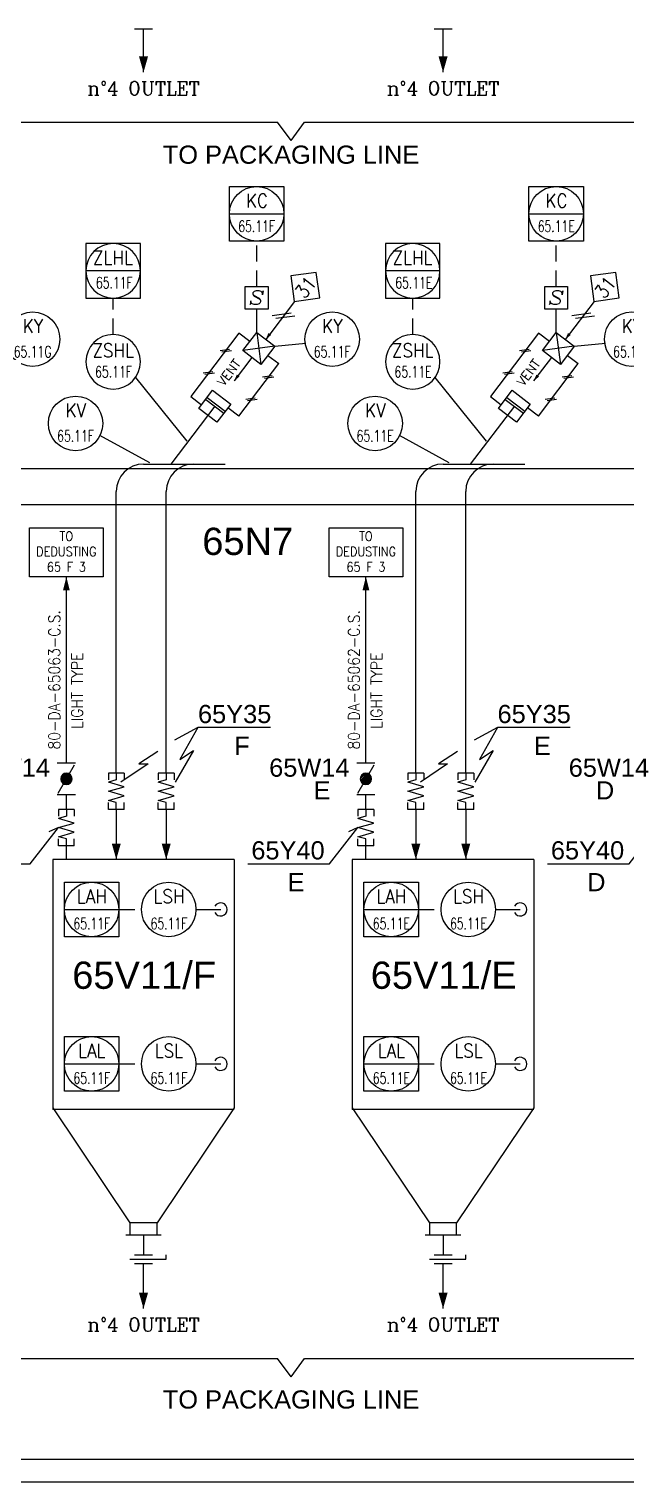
# Model space of a CAD drawing. Extents: x 7 to 110, y -78 to -14.
# Drawn here: x 36.98 to 50.13, y -77.96 to -45.99 of the extents above; entities that cross this region are included whole.
import ezdxf
from ezdxf.enums import TextEntityAlignment as Align

# ---------------------------------------------------------------- set-up
doc = ezdxf.new("R2010")
doc.units = 0
doc.header["$LTSCALE"] = 0.5
doc.header["$MEASUREMENT"] = 0
doc.linetypes.add('TRATT2', pattern=[1.1, 0.7, -0.4])
doc.layers.get('0').update_dxf_attribs({"linetype": 'CONTINUOUS'})
for name, color, linetype in [('GREEN', 92, 'CONTINUOUS'), ('RED', 1, 'CONTINUOUS'), ('S', 7, 'CONTINUOUS'), ('TRATT2', 5, 'TRATT2'), ('Y', 92, 'CONTINUOUS')]:
    doc.layers.add(name, color=color, linetype=linetype)
doc.styles.add('A4', font='arial.ttf', dxfattribs={"height": 0.4})
doc.styles.add('A6', font='arial.ttf', dxfattribs={"height": 0.6})
doc.styles.add('C3', font='COMPLEX', dxfattribs={"height": 0.3})
doc.styles.add('S', font='ITALIC', dxfattribs={"height": 6})
doc.styles.add('S15', font='SIMPLEX', dxfattribs={"width": 0.9, "height": 0.15})
doc.styles.add('S2', font='SIMPLEX', dxfattribs={"height": 0.2})
doc.styles.add('S25', font='SIMPLEX', dxfattribs={"width": 0.9, "height": 0.25})
doc.styles.add('S25S', font='SIMPLEX', dxfattribs={"width": 0.7, "height": 0.25})
doc.styles.add('S2S', font='SIMPLEX', dxfattribs={"width": 0.7, "height": 0.2})
doc.styles.add('S3', font='SIMPLEX', dxfattribs={"width": 0.9, "height": 0.3})

# ---------------------------------------------------------------- blocks, each defined once
blk = doc.blocks.new('FRECC2', base_point=(19.5, 44))
at = {"layer": 'RED'}
blk.add_solid([(19.5, 44), (19.85, 44.1), (19.85, 43.9)], dxfattribs=at)
blk = doc.blocks.new('STRUMC')
blk.add_line((-0.6, 0), (0.6, 0))
blk.add_lwpolyline([(-0.6, 0.6), (0.6, 0.6), (0.6, -0.6), (-0.6, -0.6), (-0.6, 0.6)])
blk.add_circle((0, 0), 0.6)
at = {"style": 'S3', "width": 0.9}
blk.add_attdef('2', text='', height=0.3, dxfattribs=at).set_placement((0.005, 0.139), align=Align.CENTER)
at = {"style": 'S2'}
for tag, p in [('3', (0.8, 0.4)), ('4', (0.8, 0.1))]:
    blk.add_attdef(tag, p, '', height=0.2, dxfattribs=at)
at = {"layer": 'S', "style": 'S25', "width": 0.9}
blk.add_attdef('1', text='', height=0.25, dxfattribs=at).set_placement((0.005, -0.436), align=Align.CENTER)
blk = doc.blocks.new('STRUM0')
blk.add_circle((0, 0), 0.6)
at = {"style": 'S3', "width": 0.9}
blk.add_attdef('2', text='', height=0.3, dxfattribs=at).set_placement((0.005, 0.139), align=Align.CENTER)
at = {"layer": 'S', "style": 'S25', "width": 0.9}
blk.add_attdef('1', text='', height=0.25, dxfattribs=at).set_placement((0.005, -0.436), align=Align.CENTER)
blk = doc.blocks.new('FRECC1', base_point=(50.2, 51.5))
blk.add_solid([(50.2, 51.5), (50.5, 51.575), (50.5, 51.425)])
blk = doc.blocks.new('*X5')
for p, q in [((12.778, 29.501), (12.903, 29.626)), ((12.782, 29.47), (12.934, 29.622)), ((12.786, 29.544), (12.86, 29.618)), ((12.792, 29.444), (12.96, 29.612)), ((12.806, 29.423), (12.981, 29.598)), ((12.823, 29.405), (12.999, 29.581)), ((12.844, 29.391), (13.013, 29.56)), ((12.87, 29.38), (13.023, 29.534)), ((12.9, 29.376), (13.028, 29.504)), ((12.942, 29.382), (13.022, 29.462))]:
    blk.add_line(p, q)
blk = doc.blocks.new('B', base_point=(54.6, 16))
at = {"layer": 'S'}
for p, q in [((54.6, 16.2), (54.6, 15.8)), ((54.641, 15.822), (55.265, 16.18)), ((55.3, 16.2), (55.3, 15.8))]:
    blk.add_line(p, q, dxfattribs=at)
blk.add_circle((54.953, 16.001), 0.125, dxfattribs=at)
blk.add_blockref('*X5', (42.05, -13.5), dxfattribs=at)
at = {"layer": 'S', "style": 'S2S', "width": 0.7}
for p in [(54.95, 16.3), (54.95, 15.5)]:
    blk.add_attdef('B', text='', height=0.2, dxfattribs=at).set_placement(p, align=Align.CENTER)
blk = doc.blocks.new('LINEA')
at = {"layer": 'S', "style": 'S25', "width": 0.9}
blk.add_attdef('LINE', (0, 0.14), '', height=0.25, dxfattribs=at)
blk = doc.blocks.new('FLESS', base_point=(26.3, 5.675))
for p, q in [((25.5, 5.85), (25.65, 5.85)), ((25.5, 5.5), (25.5, 5.85)), ((25.65, 5.675), (25.7, 5.85)), ((25.7, 5.85), (25.8, 5.5)), ((25.8, 5.5), (25.9, 5.85)), ((25.9, 5.85), (26, 5.5)), ((26, 5.5), (26.1, 5.85)), ((26.15, 5.675), (26.1, 5.85)), ((26.3, 5.85), (26.15, 5.85)), ((26.3, 5.5), (26.3, 5.85)), ((25.5, 5.675), (25.65, 5.675)), ((25.5, 5.5), (25.65, 5.5)), ((26.3, 5.675), (26.15, 5.675)), ((26.3, 5.5), (26.15, 5.5))]:
    blk.add_line(p, q)
blk = doc.blocks.new('COMPNEU', base_point=(32.45, 18.2))
for p, q in [((32.6, 18.35), (32.3, 18.05)), ((32.7, 18.35), (32.4, 18.05))]:
    blk.add_line(p, q)
blk = doc.blocks.new('PRESA', base_point=(1.75, 0.1))
for p, q in [((1.5, 0.1), (1.5, 0.6)), ((1.5, 0.6), (2, 0.6)), ((2, 0.6), (2, 0.1)), ((2, 0.1), (1.5, 0.1))]:
    blk.add_line(p, q)
at = {"style": 'S', "width": 1.2}
blk.add_attdef('1', text='', height=0.3, dxfattribs=at).set_placement((1.75, 0.2), align=Align.CENTER)
blk = doc.blocks.new('NOMEN', base_point=(35, 22))
for p, q in [((35, 22.8), (34.6, 22.4)), ((35.4, 22.4), (35, 22.8)), ((34.6, 22.4), (35, 22)), ((35, 22), (35.4, 22.4))]:
    blk.add_line(p, q)
at = {"style": 'S3', "width": 0.9}
blk.add_attdef('1', text='', height=0.3, dxfattribs=at).set_placement((35, 22.236), align=Align.CENTER)
blk = doc.blocks.new('STRUM', base_point=(33, 38))
blk.add_circle((33, 38), 0.6)
at = {"width": 0.9}
for tag, height, style, p in [('2', 0.3, 'S3', (33, 38.1)), ('1', 0.25, 'S25', (33, 37.6))]:
    blk.add_attdef(tag, text='', height=height, dxfattribs=dict(at, style=style)).set_placement(p, align=Align.CENTER)

msp = doc.modelspace()

# ---------------------------------------------------------------- linework, layer by layer
for p, q in [((39.7, -45.988), (39.3, -45.988)), ((46.3, -45.988), (45.9, -45.988)), ((42.829, -51.982), (42.192, -52.817)), ((49.429, -51.982), (48.792, -52.817)), ((41.993, -52.666), (41.993, -52.151)), ((48.593, -52.666), (48.593, -52.151)), ((41.603, -52.683), (40.542, -54.074)), ((41.842, -52.865), (41.603, -52.683)), ((41.69, -53.063), (41.993, -52.666)), ((41.993, -52.666), (42.391, -52.969)), ((41.993, -52.666), (42.088, -53.367)), ((48.203, -52.683), (47.142, -54.074)), ((48.442, -52.865), (48.203, -52.683)), ((48.29, -53.063), (48.593, -52.666)), ((48.593, -52.666), (48.688, -53.367)), ((48.593, -52.666), (48.991, -52.969)), ((42.391, -52.969), (41.69, -53.063)), ((42.088, -53.367), (41.69, -53.063)), ((42.391, -52.969), (42.088, -53.367)), ((42.391, -52.969), (43.076, -52.901)), ((48.991, -52.969), (48.29, -53.063)), ((48.688, -53.367), (48.29, -53.063)), ((48.991, -52.969), (48.688, -53.367)), ((48.991, -52.969), (49.676, -52.901)), ((41.889, -53.215), (41.495, -53.732)), ((41.599, -54.503), (42.478, -53.35)), ((42.239, -53.168), (42.478, -53.35)), ((48.489, -53.215), (48.095, -53.732)), ((48.199, -54.503), (49.078, -53.35)), ((48.839, -53.168), (49.078, -53.35)), ((39.32, -53.654), (40.451, -55.056)), ((45.92, -53.654), (47.051, -55.056)), ((40.72, -54.336), (41.023, -53.938)), ((41.023, -53.938), (41.421, -54.241)), ((47.32, -54.336), (47.623, -53.938)), ((47.623, -53.938), (48.021, -54.241)), ((41.07, -54.288), (40.1, -55.561)), ((40.542, -54.074), (40.78, -54.256)), ((41.117, -54.639), (40.72, -54.336)), ((40.871, -54.137), (41.269, -54.44)), ((40.902, -54.097), (41.299, -54.4)), ((41.421, -54.241), (41.117, -54.639)), ((41.599, -54.503), (41.36, -54.321)), ((47.67, -54.288), (46.7, -55.561)), ((47.142, -54.074), (47.38, -54.256)), ((47.717, -54.639), (47.32, -54.336)), ((47.471, -54.137), (47.869, -54.44)), ((47.502, -54.097), (47.899, -54.4)), ((48.021, -54.241), (47.717, -54.639)), ((48.199, -54.503), (47.96, -54.321)), ((39.636, -55.53), (38.541, -54.934)), ((46.236, -55.53), (45.141, -54.934)), ((37.8, -62.141), (37.8, -58.041)), ((44.4, -62.141), (44.4, -58.041)), ((37.8, -63.161), (37.8, -62.841)), ((44.4, -63.161), (44.4, -62.841)), ((37.8, -64.261), (37.8, -63.886)), ((44.4, -64.261), (44.4, -63.886)), ((40.656, -65.361), (41.2, -65.361)), ((47.256, -65.361), (47.8, -65.361)), ((40.656, -68.761), (41.2, -68.761)), ((47.256, -68.761), (47.8, -68.761)), ((39.2, -73.061), (40, -73.061)), ((39.3, -72.961), (39.7, -72.961)), ((39.7, -73.161), (39.3, -73.161)), ((40, -73.061), (40, -72.961)), ((45.8, -73.061), (46.6, -73.061)), ((45.9, -72.961), (46.3, -72.961)), ((46.3, -73.161), (45.9, -73.161)), ((46.6, -73.061), (46.6, -72.961)), ((6.7, -77.961), (109.874, -77.961))]:
    msp.add_line(p, q)
for points in [[(40.7, -61.361), (40.185, -61.638)], [(42.3, -61.361), (40.7, -61.361), (40.3, -62.061), (40.6, -61.861), (40.2, -62.561)], [(47.3, -61.361), (46.785, -61.638)], [(48.9, -61.361), (47.3, -61.361), (46.9, -62.061), (47.2, -61.861), (46.8, -62.561)], [(39.815, -61.884), (39.4, -62.161), (39.6, -62.161), (39, -62.561)], [(46.415, -61.884), (46, -62.161), (46.2, -62.161), (45.6, -62.561)], [(35.2, -64.361), (37, -64.361), (37.625, -63.561), (37.417, -63.652)], [(41.8, -64.361), (43.6, -64.361), (44.225, -63.561), (44.017, -63.652)], [(48.4, -64.361), (50.2, -64.361), (50.825, -63.561), (50.617, -63.652)]]:
    msp.add_lwpolyline(points)
for centre in [(41.2, -65.361), (47.8, -65.361), (41.2, -68.761), (47.8, -68.761)]:
    msp.add_arc(centre, 0.145, 206.8098, 151.0636)
at = {"layer": 'GREEN'}
for p, q in [((11.3, -48.039), (42.45, -48.039)), ((42.75, -48.439), (42.45, -48.039)), ((42.75, -48.439), (43.05, -48.039)), ((43.05, -48.039), (74.2, -48.039)), ((13.1, -55.661), (87.829, -55.661)), ((87.829, -56.461), (13.1, -56.461)), ((39.109, -72.521), (39.891, -72.521)), ((39.202, -72.262), (39.202, -72.521)), ((39.791, -72.262), (39.202, -72.262)), ((45.709, -72.521), (46.491, -72.521)), ((46.391, -72.262), (45.802, -72.262)), ((45.802, -72.262), (45.802, -72.521)), ((11.3, -75.246), (42.45, -75.246)), ((42.75, -75.646), (42.45, -75.246)), ((42.75, -75.646), (43.05, -75.246)), ((43.05, -75.246), (74.2, -75.246))]:
    msp.add_line(p, q, dxfattribs=at)
at = {"layer": 'GREEN', "linetype": 'Continuous'}
for p, q in [((37.5, -64.261), (37.5, -69.761)), ((41.5, -64.261), (37.5, -64.261)), ((41.5, -64.261), (41.5, -69.725)), ((44.1, -64.261), (44.1, -69.761)), ((48.1, -64.261), (44.1, -64.261)), ((48.1, -64.261), (48.1, -69.725)), ((37.5, -69.725), (39.202, -72.262)), ((41.5, -69.761), (37.5, -69.761)), ((41.5, -69.725), (39.798, -72.262)), ((44.1, -69.725), (45.802, -72.262)), ((48.1, -69.761), (44.1, -69.761)), ((48.1, -69.725), (46.398, -72.262)), ((39.791, -72.261), (39.791, -72.521)), ((46.391, -72.261), (46.391, -72.521))]:
    msp.add_line(p, q, dxfattribs=at)
at = {"layer": 'RED'}
for p, q in [((39.5, -46.939), (39.5, -45.988)), ((46.1, -46.939), (46.1, -45.988)), ((39.5, -55.561), (41.3, -55.561)), ((46.1, -55.561), (47.9, -55.561)), ((38.9, -62.361), (38.9, -56.161)), ((40, -62.361), (40, -56.161)), ((45.5, -62.361), (45.5, -56.161)), ((46.6, -62.361), (46.6, -56.161)), ((38.9, -63.161), (38.9, -64.261)), ((40, -63.161), (40, -64.261)), ((45.5, -63.161), (45.5, -64.261)), ((46.6, -63.161), (46.6, -64.261)), ((39.5, -72.521), (39.5, -72.961)), ((46.1, -72.521), (46.1, -72.961)), ((39.5, -74.146), (39.5, -73.161)), ((46.1, -74.146), (46.1, -73.161)), ((7.2, -77.461), (109.374, -77.461))]:
    msp.add_line(p, q, dxfattribs=at)
for centre in [(39.5, -56.161), (40.6, -56.161), (46.1, -56.161), (47.2, -56.161)]:
    msp.add_arc(centre, 0.6, 90, 180, dxfattribs=at)
at = {"layer": 'S'}
for p, q in [((36.99, -58.041), (36.99, -56.961)), ((36.99, -56.961), (38.61, -56.961)), ((38.61, -56.961), (38.61, -58.041)), ((43.59, -58.041), (43.59, -56.961)), ((43.59, -56.961), (45.21, -56.961)), ((45.21, -56.961), (45.21, -58.041)), ((38.61, -58.041), (36.99, -58.041)), ((45.21, -58.041), (43.59, -58.041))]:
    msp.add_line(p, q, dxfattribs=at)
at = {"layer": 'TRATT2'}
for p, q in [((41.993, -51.651), (41.993, -50.652)), ((48.593, -51.651), (48.593, -50.652)), ((38.832, -52.709), (38.832, -51.909)), ((45.432, -52.709), (45.432, -51.909)), ((38.956, -65.361), (39.456, -65.361)), ((45.556, -65.361), (46.056, -65.361)), ((38.956, -68.761), (39.456, -68.761)), ((45.556, -68.761), (46.056, -68.761))]:
    msp.add_line(p, q, dxfattribs=at)

# ---------------------------------------------------------------- block references
at = {"xscale": -1, "rotation": 270}
for name, p in [('FRECC2', (39.5, -46.939)), ('FRECC2', (46.1, -46.939)), ('B', (37.8, -62.841)), ('B', (44.4, -62.841)), ('FRECC2', (39.5, -74.146)), ('FRECC2', (46.1, -74.146))]:
    msp.add_blockref(name, p, dxfattribs=at)
ref = msp.add_blockref('STRUMC', (41.993, -50.052))
ref.add_attrib('2', 'KC', dxfattribs={"height": 0.3, "style": 'S3', "width": 0.9}).set_placement((41.999, -49.913), align=Align.CENTER)
ref.add_attrib('1', '65.11F', dxfattribs={"layer": 'S', "height": 0.25, "style": 'S25S', "width": 0.7}).set_placement((41.993, -50.452), align=Align.CENTER)
ref = msp.add_blockref('STRUMC', (48.593, -50.052))
ref.add_attrib('2', 'KC', dxfattribs={"height": 0.3, "style": 'S3', "width": 0.9}).set_placement((48.599, -49.913), align=Align.CENTER)
ref.add_attrib('1', '65.11E', dxfattribs={"layer": 'S', "height": 0.25, "style": 'S25S', "width": 0.7}).set_placement((48.593, -50.452), align=Align.CENTER)
ref = msp.add_blockref('STRUMC', (38.832, -51.309), dxfattribs=dict(xscale=-1))
ref.add_attrib('2', 'ZLHL', dxfattribs={"height": 0.3, "style": 'S3', "width": 0.9}).set_placement((38.827, -51.169), align=Align.CENTER)
ref.add_attrib('1', '65.11F', dxfattribs={"layer": 'S', "height": 0.25, "style": 'S25S', "width": 0.7}).set_placement((38.856, -51.695), align=Align.CENTER)
ref = msp.add_blockref('STRUMC', (45.432, -51.309), dxfattribs=dict(xscale=-1))
ref.add_attrib('2', 'ZLHL', dxfattribs={"height": 0.3, "style": 'S3', "width": 0.9}).set_placement((45.427, -51.169), align=Align.CENTER)
ref.add_attrib('1', '65.11E', dxfattribs={"layer": 'S', "height": 0.25, "style": 'S25S', "width": 0.7}).set_placement((45.456, -51.695), align=Align.CENTER)
for name, p, rotation, values in [('NOMEN', (36.781, -51.905), 52.67035938605023, {'1': '31'}), ('NOMEN', (43.381, -51.905), 52.67035938605023, {'1': '31'}), ('NOMEN', (49.981, -51.905), 52.67035938605023, {'1': '31'}), ('LINEA', (37.8, -61.841), 90, {'LINE': '80-DA-65063-C.S.'}), ('LINEA', (44.4, -61.841), 90, {'LINE': '80-DA-65062-C.S.'}), ('LINEA', (38.3, -61.541), 90, {'LINE': ' LIGHT TYPE'}), ('LINEA', (44.9, -61.541), 90, {'LINE': ' LIGHT TYPE'})]:
    msp.add_blockref(name, p, dxfattribs=dict(rotation=rotation)).add_auto_attribs(values)
for p in [(41.993, -52.151), (48.593, -52.151)]:
    msp.add_blockref('PRESA', p).add_auto_attribs({'1': 'S'})
ref = msp.add_blockref('STRUM0', (37.057, -52.813))
ref.add_attrib('2', 'KY', dxfattribs={"height": 0.3, "style": 'S3', "width": 0.9}).set_placement((37.062, -52.674), align=Align.CENTER)
ref.add_attrib('1', '65.11G', dxfattribs={"layer": 'S', "height": 0.25, "style": 'S25S', "width": 0.7}).set_placement((37.057, -53.213), align=Align.CENTER)
ref = msp.add_blockref('STRUM0', (43.657, -52.813))
ref.add_attrib('2', 'KY', dxfattribs={"height": 0.3, "style": 'S3', "width": 0.9}).set_placement((43.662, -52.674), align=Align.CENTER)
ref.add_attrib('1', '65.11F', dxfattribs={"layer": 'S', "height": 0.25, "style": 'S25S', "width": 0.7}).set_placement((43.657, -53.213), align=Align.CENTER)
ref = msp.add_blockref('STRUM0', (50.257, -52.813))
ref.add_attrib('2', 'KY', dxfattribs={"height": 0.3, "style": 'S3', "width": 0.9}).set_placement((50.262, -52.674), align=Align.CENTER)
ref.add_attrib('1', '65.11E', dxfattribs={"layer": 'S', "height": 0.25, "style": 'S25S', "width": 0.7}).set_placement((50.257, -53.213), align=Align.CENTER)
ref = msp.add_blockref('STRUM', (38.832, -53.309), dxfattribs=dict(xscale=-1))
ref.add_attrib('2', 'ZSHL', dxfattribs={"height": 0.3, "style": 'S3', "width": 0.9}).set_placement((38.832, -53.209), align=Align.CENTER)
ref.add_attrib('1', '65.11F', dxfattribs={"layer": 'S', "height": 0.25, "style": 'S25S', "width": 0.7}).set_placement((38.839, -53.656), align=Align.CENTER)
at = {"yscale": 0.5, "zscale": 0.5}
for name, p, xscale, rotation in [('FRECC1', (42.192, -52.817), 0.5000000000000041, 52.67035938605073), ('FRECC1', (48.792, -52.817), 0.5000000000000041, 52.67035938605073), ('COMPNEU', (41.291, -53.056), 0.5000000000000021, 322.6703593860501), ('COMPNEU', (47.891, -53.056), 0.5000000000000021, 322.6703593860501), ('COMPNEU', (40.919, -53.544), 0.5000000000000021, 322.6703593860501), ('FRECC1', (41.495, -53.732), 0.5000000000000041, 52.67035938605073), ('COMPNEU', (42.228, -53.634), 0.5000000000000021, 322.6703593860501), ('COMPNEU', (47.519, -53.544), 0.5000000000000021, 322.6703593860501), ('FRECC1', (48.095, -53.732), 0.5000000000000041, 52.67035938605073), ('COMPNEU', (48.828, -53.634), 0.5000000000000021, 322.6703593860501), ('COMPNEU', (41.856, -54.122), 0.5000000000000021, 322.6703593860501), ('COMPNEU', (48.456, -54.122), 0.5000000000000021, 322.6703593860501)]:
    msp.add_blockref(name, p, dxfattribs=dict(at, xscale=xscale, rotation=rotation))
ref = msp.add_blockref('STRUM', (45.432, -53.309), dxfattribs=dict(xscale=-1))
ref.add_attrib('2', 'ZSHL', dxfattribs={"height": 0.3, "style": 'S3', "width": 0.9}).set_placement((45.432, -53.209), align=Align.CENTER)
ref.add_attrib('1', '65.11E', dxfattribs={"layer": 'S', "height": 0.25, "style": 'S25S', "width": 0.7}).set_placement((45.439, -53.656), align=Align.CENTER)
ref = msp.add_blockref('STRUM0', (38.003, -54.666))
ref.add_attrib('2', 'KV', dxfattribs={"height": 0.3, "style": 'S3', "width": 0.9}).set_placement((38.008, -54.527), align=Align.CENTER)
ref.add_attrib('1', '65.11F', dxfattribs={"layer": 'S', "height": 0.25, "style": 'S25S', "width": 0.7}).set_placement((38.003, -55.066), align=Align.CENTER)
ref = msp.add_blockref('STRUM0', (44.603, -54.666))
ref.add_attrib('2', 'KV', dxfattribs={"height": 0.3, "style": 'S3', "width": 0.9}).set_placement((44.608, -54.527), align=Align.CENTER)
ref.add_attrib('1', '65.11E', dxfattribs={"layer": 'S', "height": 0.25, "style": 'S25S', "width": 0.7}).set_placement((44.603, -55.066), align=Align.CENTER)
for name, p, rotation in [('FRECC1', (37.8, -58.041), 270), ('FRECC1', (44.4, -58.041), 270), ('FLESS', (38.9, -62.361), 90), ('FLESS', (40, -62.361), 90), ('FLESS', (45.5, -62.361), 90), ('FLESS', (46.6, -62.361), 90), ('FLESS', (37.8, -63.161), 90), ('FLESS', (44.4, -63.161), 90), ('FRECC2', (38.9, -64.261), 90), ('FRECC2', (40, -64.261), 90), ('FRECC2', (45.5, -64.261), 90), ('FRECC2', (46.6, -64.261), 90)]:
    msp.add_blockref(name, p, dxfattribs=dict(rotation=rotation))
ref = msp.add_blockref('STRUMC', (38.356, -65.361))
ref.add_attrib('2', 'LAH', dxfattribs={"height": 0.3, "style": 'S3', "width": 0.9}).set_placement((38.361, -65.221), align=Align.CENTER)
ref.add_attrib('1', '65.11F', dxfattribs={"layer": 'S', "height": 0.25, "style": 'S25S', "width": 0.7}).set_placement((38.361, -65.797), align=Align.CENTER)
ref = msp.add_blockref('STRUM0', (40.056, -65.361))
ref.add_attrib('2', 'LSH', dxfattribs={"height": 0.3, "style": 'S3', "width": 0.9}).set_placement((40.061, -65.221), align=Align.CENTER)
ref.add_attrib('1', '65.11F', dxfattribs={"layer": 'S', "height": 0.25, "style": 'S25S', "width": 0.7}).set_placement((40.061, -65.797), align=Align.CENTER)
ref = msp.add_blockref('STRUMC', (44.956, -65.361))
ref.add_attrib('2', 'LAH', dxfattribs={"height": 0.3, "style": 'S3', "width": 0.9}).set_placement((44.961, -65.221), align=Align.CENTER)
ref.add_attrib('1', '65.11E', dxfattribs={"layer": 'S', "height": 0.25, "style": 'S25S', "width": 0.7}).set_placement((44.961, -65.797), align=Align.CENTER)
ref = msp.add_blockref('STRUM0', (46.656, -65.361))
ref.add_attrib('2', 'LSH', dxfattribs={"height": 0.3, "style": 'S3', "width": 0.9}).set_placement((46.661, -65.221), align=Align.CENTER)
ref.add_attrib('1', '65.11E', dxfattribs={"layer": 'S', "height": 0.25, "style": 'S25S', "width": 0.7}).set_placement((46.661, -65.797), align=Align.CENTER)
ref = msp.add_blockref('STRUMC', (38.356, -68.761))
ref.add_attrib('2', 'LAL', dxfattribs={"height": 0.3, "style": 'S3', "width": 0.9}).set_placement((38.361, -68.621), align=Align.CENTER)
ref.add_attrib('1', '65.11F', dxfattribs={"layer": 'S', "height": 0.25, "style": 'S25S', "width": 0.7}).set_placement((38.361, -69.197), align=Align.CENTER)
ref = msp.add_blockref('STRUM0', (40.056, -68.761))
ref.add_attrib('2', 'LSL', dxfattribs={"height": 0.3, "style": 'S3', "width": 0.9}).set_placement((40.061, -68.621), align=Align.CENTER)
ref.add_attrib('1', '65.11F', dxfattribs={"layer": 'S', "height": 0.25, "style": 'S25S', "width": 0.7}).set_placement((40.061, -69.197), align=Align.CENTER)
ref = msp.add_blockref('STRUMC', (44.956, -68.761))
ref.add_attrib('2', 'LAL', dxfattribs={"height": 0.3, "style": 'S3', "width": 0.9}).set_placement((44.961, -68.621), align=Align.CENTER)
ref.add_attrib('1', '65.11E', dxfattribs={"layer": 'S', "height": 0.25, "style": 'S25S', "width": 0.7}).set_placement((44.961, -69.197), align=Align.CENTER)
ref = msp.add_blockref('STRUM0', (46.656, -68.761))
ref.add_attrib('2', 'LSL', dxfattribs={"height": 0.3, "style": 'S3', "width": 0.9}).set_placement((46.661, -68.621), align=Align.CENTER)
ref.add_attrib('1', '65.11E', dxfattribs={"layer": 'S', "height": 0.25, "style": 'S25S', "width": 0.7}).set_placement((46.661, -69.197), align=Align.CENTER)
at = {"layer": 'S', "rotation": 322.6703593860501}
for p in [(42.546, -52.27), (49.146, -52.27)]:
    msp.add_blockref('COMPNEU', p, dxfattribs=at)

# ---------------------------------------------------------------- texts
at = {"style": 'C3'}
for p in [(39.5, -47.439), (46.1, -47.439), (39.5, -74.646), (46.1, -74.646)]:
    msp.add_text('n%%d4 OUTLET', height=0.3, dxfattribs=at).set_placement(p, align=Align.CENTER)
at = {"layer": 'S', "style": 'S2'}
for p in [(41.658, -53.353), (48.258, -53.353)]:
    msp.add_text('VENT', height=0.2, rotation=52.6704, dxfattribs=at).set_placement(p, align=Align.RIGHT)
at = {"layer": 'S', "style": 'S15', "width": 0.9}
for s, p in [('TO', (37.8, -57.25)), ('TO', (44.4, -57.25)), ('DEDUSTING', (37.8, -57.588)), ('DEDUSTING', (44.4, -57.588)), ('65 F 3', (37.8, -57.925)), ('65 F 3', (44.4, -57.925))]:
    msp.add_text(s, height=0.2025, dxfattribs=at).set_placement(p, align=Align.CENTER)
at = {"layer": 'Y'}
for s, height, style, p in [('TO PACKAGING LINE', 0.4, 'A4', (42.75, -48.952)), ('65N7', 0.6, 'A6', (41.796, -57.561)), ('65V11/F', 0.6, 'A6', (39.514, -67.109)), ('65V11/E', 0.6, 'A6', (46.114, -67.109)), ('TO PACKAGING LINE', 0.4, 'A4', (42.75, -76.346))]:
    msp.add_text(s, height=height, dxfattribs=dict(at, style=style)).set_placement(p, align=Align.CENTER)
at = {"layer": 'Y', "style": 'A4'}
for s, p in [('65Y35', (40.7, -61.261)), ('65Y35', (47.3, -61.261)), ('F', (41.5, -61.961)), ('E', (48.1, -61.961)), ('65W14', (35.668, -62.441)), ('65W14', (42.268, -62.441)), ('65W14', (48.868, -62.441)), ('E', (43.246, -62.941)), ('D', (49.468, -62.941)), ('65Y40', (41.875, -64.261)), ('65Y40', (48.475, -64.261)), ('E', (42.675, -64.961)), ('D', (49.275, -64.961))]:
    msp.add_text(s, height=0.4, dxfattribs=at).set_placement(p)

doc.saveas('drawing.dxf')
